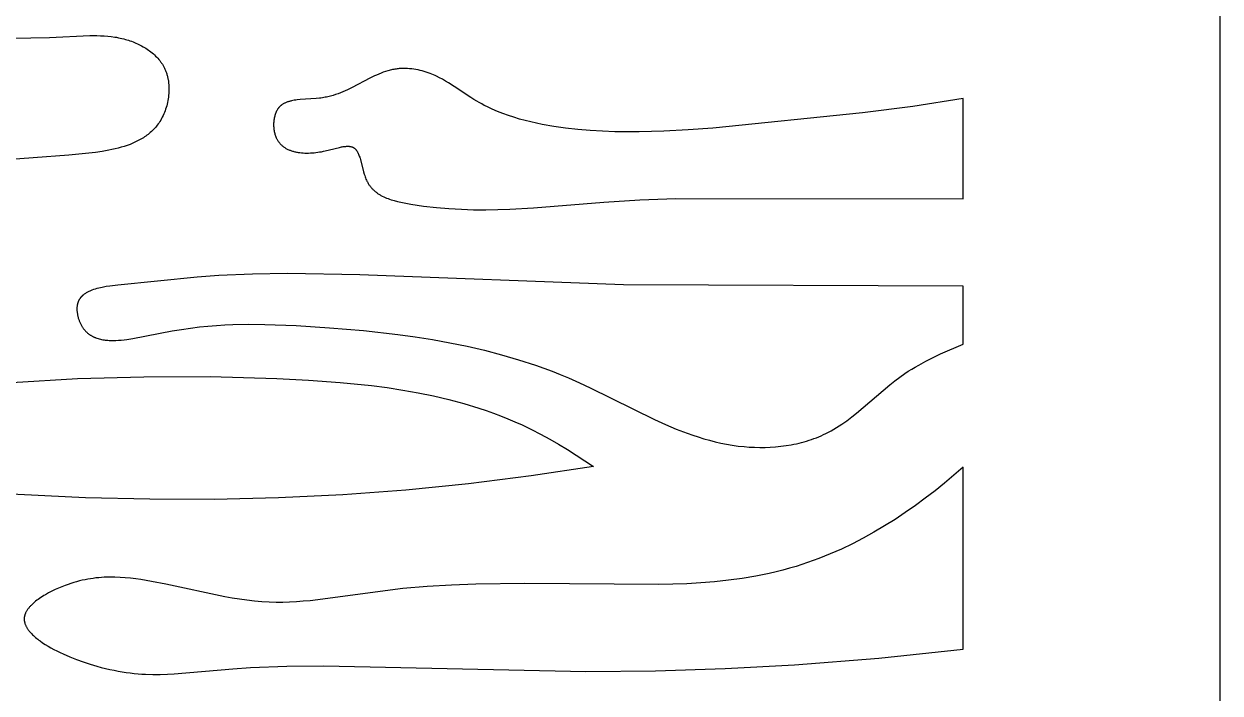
# Model space of a CAD drawing. Header units: millimetres. Extents: x 735 to 1140, y 263 to 1308.
# Drawn here: x 907.6 to 1140.3, y 525.6 to 655.9 of the extents above; entities that cross this region are included whole.
import ezdxf

# ---------------------------------------------------------------- set-up
doc = ezdxf.new("R2010")
doc.units = ezdxf.units.MM
doc.layers.add('DEFAULT_LAYER', color=1, linetype='Continuous', true_color=0xff0000)

msp = doc.modelspace()

# ---------------------------------------------------------------- linework, layer by layer
at = {"layer": 'DEFAULT_LAYER'}
for p, q in [((1140.35, 262.59), (1140.35, 1308.34)), ((901.67, 653.11), (908.93, 653.12)), ((908.93, 653.12), (912.57, 653.21)), ((912.57, 653.21), (920.4, 653.58)), ((920.4, 653.58), (921.1, 653.59)), ((921.1, 653.59), (921.79, 653.59)), ((921.79, 653.59), (922.49, 653.57)), ((922.49, 653.57), (923.18, 653.53)), ((923.18, 653.53), (923.88, 653.48)), ((923.88, 653.48), (924.57, 653.41)), ((924.57, 653.41), (925.27, 653.31)), ((925.27, 653.31), (925.62, 653.25)), ((925.62, 653.25), (925.96, 653.18)), ((925.96, 653.18), (926.31, 653.11)), ((926.31, 653.11), (926.66, 653.03)), ((926.66, 653.03), (927, 652.95)), ((927, 652.95), (927.35, 652.85)), ((927.35, 652.85), (927.64, 652.76)), ((927.64, 652.76), (927.93, 652.67)), ((927.93, 652.67), (928.22, 652.57)), ((928.22, 652.57), (928.52, 652.47)), ((928.52, 652.47), (928.81, 652.36)), ((928.81, 652.36), (929.09, 652.24)), ((929.09, 652.24), (929.38, 652.12)), ((929.38, 652.12), (929.66, 652)), ((929.66, 652), (929.94, 651.86)), ((929.94, 651.86), (930.22, 651.72)), ((930.22, 651.72), (930.49, 651.58)), ((930.49, 651.58), (930.77, 651.43)), ((930.77, 651.43), (931.03, 651.27)), ((931.03, 651.27), (931.29, 651.11)), ((931.29, 651.11), (931.55, 650.94)), ((931.55, 650.94), (931.81, 650.77)), ((931.81, 650.77), (932.05, 650.59)), ((932.05, 650.59), (932.3, 650.41)), ((932.3, 650.41), (932.53, 650.22)), ((932.53, 650.22), (932.77, 650.02)), ((932.77, 650.02), (932.99, 649.82)), ((932.99, 649.82), (933.21, 649.61)), ((933.21, 649.61), (933.42, 649.4)), ((933.42, 649.4), (933.62, 649.18)), ((933.62, 649.18), (933.82, 648.95)), ((933.82, 648.95), (934, 648.72)), ((934, 648.72), (934.18, 648.48)), ((934.18, 648.48), (934.27, 648.36)), ((934.27, 648.36), (934.36, 648.24)), ((934.36, 648.24), (934.44, 648.12)), ((934.44, 648.12), (934.52, 647.99)), ((934.52, 647.99), (934.59, 647.87)), ((934.59, 647.87), (934.67, 647.74)), ((934.67, 647.74), (934.74, 647.61)), ((934.74, 647.61), (934.81, 647.48)), ((934.81, 647.48), (934.88, 647.35)), ((934.88, 647.35), (934.95, 647.22)), ((934.95, 647.22), (935.02, 647.07)), ((980.24, 647.11), (980, 647.08)), ((980.43, 647.13), (980.24, 647.11)), ((980.63, 647.15), (980.43, 647.13)), ((980.83, 647.16), (980.63, 647.15)), ((981.03, 647.17), (980.83, 647.16)), ((981.43, 647.18), (981.03, 647.17)), ((981.83, 647.18), (981.43, 647.18)), ((982.24, 647.16), (981.83, 647.18)), ((982.64, 647.13), (982.24, 647.16)), ((983.05, 647.09), (982.64, 647.13)), ((983.46, 647.04), (983.05, 647.09)), ((935.02, 647.07), (935.08, 646.92)), ((935.08, 646.92), (935.14, 646.77)), ((935.14, 646.77), (935.2, 646.62)), ((935.2, 646.62), (935.26, 646.46)), ((935.26, 646.46), (935.32, 646.31)), ((935.32, 646.31), (935.37, 646.15)), ((935.37, 646.15), (935.41, 645.99)), ((935.41, 645.99), (935.46, 645.83)), ((935.46, 645.83), (935.5, 645.67)), ((935.5, 645.67), (935.54, 645.51)), ((935.54, 645.51), (935.58, 645.35)), ((935.58, 645.35), (935.61, 645.18)), ((935.61, 645.18), (935.64, 645.02)), ((935.64, 645.02), (935.7, 644.69)), ((974.92, 645.3), (971.46, 643.48)), ((975.78, 645.72), (974.92, 645.3)), ((976.21, 645.91), (975.78, 645.72)), ((976.64, 646.1), (976.21, 645.91)), ((977.08, 646.28), (976.64, 646.1)), ((977.52, 646.45), (977.08, 646.28)), ((977.96, 646.6), (977.52, 646.45)), ((978.4, 646.73), (977.96, 646.6)), ((978.63, 646.8), (978.4, 646.73)), ((978.85, 646.86), (978.63, 646.8)), ((979.08, 646.91), (978.85, 646.86)), ((979.31, 646.96), (979.08, 646.91)), ((979.54, 647), (979.31, 646.96)), ((979.77, 647.04), (979.54, 647)), ((980, 647.08), (979.77, 647.04)), ((983.87, 646.97), (983.46, 647.04)), ((984.27, 646.89), (983.87, 646.97)), ((984.68, 646.8), (984.27, 646.89)), ((985.08, 646.7), (984.68, 646.8)), ((985.48, 646.59), (985.08, 646.7)), ((985.88, 646.47), (985.48, 646.59)), ((986.27, 646.33), (985.88, 646.47)), ((986.66, 646.19), (986.27, 646.33)), ((986.97, 646.07), (986.66, 646.19)), ((987.27, 645.94), (986.97, 646.07)), ((987.58, 645.81), (987.27, 645.94)), ((987.88, 645.67), (987.58, 645.81)), ((988.47, 645.38), (987.88, 645.67)), ((989.05, 645.07), (988.47, 645.38)), ((989.62, 644.74), (989.05, 645.07)), ((935.7, 644.69), (935.74, 644.35)), ((935.74, 644.35), (935.77, 644.01)), ((935.77, 644.01), (935.79, 643.67)), ((935.79, 642.64), (935.77, 642.3)), ((935.79, 643.67), (935.8, 643.33)), ((935.8, 642.99), (935.79, 642.64)), ((935.8, 643.33), (935.8, 642.99)), ((969.18, 642.44), (968.71, 642.26)), ((969.65, 642.64), (969.18, 642.44)), ((970.11, 642.84), (969.65, 642.64)), ((970.56, 643.04), (970.11, 642.84)), ((971.46, 643.48), (970.56, 643.04)), ((990.18, 644.4), (989.62, 644.74)), ((991.29, 643.7), (990.18, 644.4)), ((994.58, 641.51), (991.29, 643.7)), ((935.45, 640.26), (935.36, 639.92)), ((935.52, 640.59), (935.45, 640.26)), ((935.59, 640.93), (935.52, 640.59)), ((935.65, 641.27), (935.59, 640.93)), ((935.7, 641.61), (935.65, 641.27)), ((935.74, 641.96), (935.7, 641.61)), ((935.77, 642.3), (935.74, 641.96)), ((957.84, 640.15), (957.74, 640.08)), ((957.95, 640.22), (957.84, 640.15)), ((958.05, 640.29), (957.95, 640.22)), ((958.16, 640.35), (958.05, 640.29)), ((958.27, 640.41), (958.16, 640.35)), ((958.38, 640.46), (958.27, 640.41)), ((958.5, 640.52), (958.38, 640.46)), ((958.62, 640.57), (958.5, 640.52)), ((958.74, 640.61), (958.62, 640.57)), ((958.86, 640.66), (958.74, 640.61)), ((958.98, 640.7), (958.86, 640.66)), ((959.11, 640.74), (958.98, 640.7)), ((959.24, 640.78), (959.11, 640.74)), ((959.37, 640.81), (959.24, 640.78)), ((959.5, 640.85), (959.37, 640.81)), ((959.63, 640.88), (959.5, 640.85)), ((959.9, 640.94), (959.63, 640.88)), ((960.18, 640.99), (959.9, 640.94)), ((960.47, 641.03), (960.18, 640.99)), ((960.76, 641.07), (960.47, 641.03)), ((961.35, 641.13), (960.76, 641.07)), ((964.46, 641.33), (961.35, 641.13)), ((965.08, 641.4), (964.46, 641.33)), ((965.39, 641.43), (965.08, 641.4)), ((965.69, 641.48), (965.39, 641.43)), ((965.96, 641.52), (965.69, 641.48)), ((966.22, 641.57), (965.96, 641.52)), ((966.48, 641.62), (966.22, 641.57)), ((966.73, 641.67), (966.48, 641.62)), ((967.24, 641.8), (966.73, 641.67)), ((967.74, 641.94), (967.24, 641.8)), ((968.23, 642.1), (967.74, 641.94)), ((968.71, 642.26), (968.23, 642.1)), ((995.14, 641.16), (994.58, 641.51)), ((995.7, 640.82), (995.14, 641.16)), ((996.18, 640.54), (995.7, 640.82)), ((996.68, 640.27), (996.18, 640.54)), ((997.17, 640), (996.68, 640.27)), ((1090.35, 641.34), (1080.59, 639.81)), ((1090.35, 621.82), (1090.35, 641.34)), ((934.66, 638.02), (934.51, 637.72)), ((934.8, 638.32), (934.66, 638.02)), ((934.93, 638.63), (934.8, 638.32)), ((935.05, 638.95), (934.93, 638.63)), ((935.16, 639.27), (935.05, 638.95)), ((935.26, 639.59), (935.16, 639.27)), ((935.36, 639.92), (935.26, 639.59)), ((956.38, 637.9), (956.33, 637.72)), ((956.43, 638.09), (956.38, 637.9)), ((956.46, 638.18), (956.43, 638.09)), ((956.49, 638.27), (956.46, 638.18)), ((956.52, 638.36), (956.49, 638.27)), ((956.55, 638.44), (956.52, 638.36)), ((956.58, 638.53), (956.55, 638.44)), ((956.62, 638.61), (956.58, 638.53)), ((956.65, 638.7), (956.62, 638.61)), ((956.69, 638.78), (956.65, 638.7)), ((956.73, 638.86), (956.69, 638.78)), ((956.77, 638.94), (956.73, 638.86)), ((956.81, 639.02), (956.77, 638.94)), ((956.86, 639.09), (956.81, 639.02)), ((956.9, 639.17), (956.86, 639.09)), ((956.95, 639.24), (956.9, 639.17)), ((956.99, 639.31), (956.95, 639.24)), ((957.04, 639.38), (956.99, 639.31)), ((957.08, 639.43), (957.04, 639.38)), ((957.12, 639.48), (957.08, 639.43)), ((957.16, 639.53), (957.12, 639.48)), ((957.2, 639.58), (957.16, 639.53)), ((957.24, 639.62), (957.2, 639.58)), ((957.28, 639.67), (957.24, 639.62)), ((957.33, 639.72), (957.28, 639.67)), ((957.37, 639.76), (957.33, 639.72)), ((957.41, 639.8), (957.37, 639.76)), ((957.46, 639.85), (957.41, 639.8)), ((957.5, 639.89), (957.46, 639.85)), ((957.55, 639.93), (957.5, 639.89)), ((957.6, 639.97), (957.55, 639.93)), ((957.64, 640.01), (957.6, 639.97)), ((957.69, 640.04), (957.64, 640.01)), ((957.74, 640.08), (957.69, 640.04)), ((997.68, 639.75), (997.17, 640)), ((998.7, 639.27), (997.68, 639.75)), ((999.73, 638.82), (998.7, 639.27)), ((1000.78, 638.41), (999.73, 638.82)), ((1001.85, 638.02), (1000.78, 638.41)), ((1002.93, 637.67), (1001.85, 638.02)), ((1070.79, 638.56), (1041.61, 635.59)), ((1080.59, 639.81), (1070.79, 638.56)), ((932.99, 635.5), (932.79, 635.29)), ((933.17, 635.71), (932.99, 635.5)), ((933.36, 635.93), (933.17, 635.71)), ((933.53, 636.15), (933.36, 635.93)), ((933.7, 636.38), (933.53, 636.15)), ((933.87, 636.62), (933.7, 636.38)), ((934.03, 636.87), (933.87, 636.62)), ((934.2, 637.14), (934.03, 636.87)), ((934.36, 637.43), (934.2, 637.14)), ((934.51, 637.72), (934.36, 637.43)), ((956.19, 636.74), (956.18, 636.54)), ((956.18, 636.54), (956.18, 636.34)), ((956.18, 636.34), (956.18, 636.14)), ((956.18, 636.14), (956.18, 635.93)), ((956.18, 635.93), (956.19, 635.73)), ((956.21, 636.94), (956.19, 636.74)), ((956.19, 635.73), (956.21, 635.53)), ((956.23, 637.14), (956.21, 636.94)), ((956.21, 635.53), (956.23, 635.33)), ((956.26, 637.33), (956.23, 637.14)), ((956.29, 637.53), (956.26, 637.33)), ((956.33, 637.72), (956.29, 637.53)), ((1004.02, 637.34), (1002.93, 637.67)), ((1005.12, 637.04), (1004.02, 637.34)), ((1006.22, 636.77), (1005.12, 637.04)), ((1007.34, 636.52), (1006.22, 636.77)), ((1008.46, 636.29), (1007.34, 636.52)), ((1010.72, 635.9), (1008.46, 636.29)), ((1012.99, 635.58), (1010.72, 635.9)), ((1015.39, 635.31), (1012.99, 635.58)), ((1041.61, 635.59), (1036.86, 635.23)), ((929.84, 633.13), (929.58, 633)), ((930.09, 633.26), (929.84, 633.13)), ((930.34, 633.4), (930.09, 633.26)), ((930.59, 633.55), (930.34, 633.4)), ((930.83, 633.7), (930.59, 633.55)), ((931.07, 633.85), (930.83, 633.7)), ((931.3, 634.02), (931.07, 633.85)), ((931.53, 634.18), (931.3, 634.02)), ((931.75, 634.35), (931.53, 634.18)), ((931.97, 634.53), (931.75, 634.35)), ((932.18, 634.71), (931.97, 634.53)), ((932.39, 634.9), (932.18, 634.71)), ((932.59, 635.09), (932.39, 634.9)), ((932.79, 635.29), (932.59, 635.09)), ((956.23, 635.33), (956.26, 635.13)), ((956.26, 635.13), (956.3, 634.94)), ((956.3, 634.94), (956.34, 634.74)), ((956.34, 634.74), (956.38, 634.55)), ((956.38, 634.55), (956.44, 634.36)), ((956.44, 634.36), (956.49, 634.18)), ((956.49, 634.18), (956.53, 634.09)), ((956.53, 634.09), (956.56, 634)), ((956.56, 634), (956.59, 633.91)), ((956.59, 633.91), (956.63, 633.82)), ((956.63, 633.82), (956.66, 633.73)), ((956.66, 633.73), (956.7, 633.65)), ((956.7, 633.65), (956.74, 633.57)), ((956.74, 633.57), (956.78, 633.48)), ((956.78, 633.48), (956.85, 633.35)), ((956.85, 633.35), (956.93, 633.22)), ((956.93, 633.22), (957, 633.09)), ((1017.78, 635.1), (1015.39, 635.31)), ((1020.17, 634.95), (1017.78, 635.1)), ((1022.56, 634.86), (1020.17, 634.95)), ((1024.94, 634.82), (1022.56, 634.86)), ((1027.33, 634.82), (1024.94, 634.82)), ((1032.09, 634.96), (1027.33, 634.82)), ((1036.86, 635.23), (1032.09, 634.96)), ((921.54, 630.85), (918.94, 630.55)), ((922.83, 631.04), (921.54, 630.85)), ((924.09, 631.26), (922.83, 631.04)), ((924.71, 631.39), (924.09, 631.26)), ((925.32, 631.52), (924.71, 631.39)), ((925.93, 631.67), (925.32, 631.52)), ((926.52, 631.84), (925.93, 631.67)), ((927.1, 632.01), (926.52, 631.84)), ((927.68, 632.2), (927.1, 632.01)), ((928.24, 632.41), (927.68, 632.2)), ((928.78, 632.63), (928.24, 632.41)), ((929.05, 632.75), (928.78, 632.63)), ((929.32, 632.87), (929.05, 632.75)), ((929.58, 633), (929.32, 632.87)), ((957, 633.09), (957.09, 632.97)), ((957.09, 632.97), (957.17, 632.85)), ((957.17, 632.85), (957.26, 632.74)), ((957.26, 632.74), (957.35, 632.63)), ((957.35, 632.63), (957.45, 632.52)), ((957.45, 632.52), (957.55, 632.41)), ((957.55, 632.41), (957.65, 632.31)), ((957.65, 632.31), (957.76, 632.22)), ((957.76, 632.22), (957.86, 632.12)), ((957.86, 632.12), (957.98, 632.03)), ((957.98, 632.03), (958.09, 631.94)), ((958.09, 631.94), (958.21, 631.86)), ((958.21, 631.86), (958.33, 631.78)), ((958.33, 631.78), (958.45, 631.7)), ((958.45, 631.7), (958.58, 631.63)), ((958.58, 631.63), (958.71, 631.56)), ((958.71, 631.56), (958.84, 631.49)), ((958.84, 631.49), (958.97, 631.42)), ((958.97, 631.42), (959.11, 631.36)), ((959.11, 631.36), (959.25, 631.3)), ((959.25, 631.3), (959.39, 631.25)), ((959.39, 631.25), (959.54, 631.19)), ((959.54, 631.19), (959.68, 631.14)), ((959.68, 631.14), (959.83, 631.1)), ((959.83, 631.1), (959.98, 631.05)), ((959.98, 631.05), (960.13, 631.01)), ((960.13, 631.01), (960.29, 630.97)), ((960.29, 630.97), (960.44, 630.94)), ((960.44, 630.94), (960.6, 630.9)), ((960.6, 630.9), (960.76, 630.87)), ((960.76, 630.87), (960.92, 630.85)), ((960.92, 630.85), (961.25, 630.8)), ((961.25, 630.8), (961.58, 630.76)), ((964.04, 630.78), (964.4, 630.82)), ((964.4, 630.82), (964.76, 630.86)), ((964.76, 630.86), (965.13, 630.92)), ((965.13, 630.92), (965.49, 630.98)), ((965.49, 630.98), (965.85, 631.05)), ((965.85, 631.05), (966.22, 631.12)), ((966.22, 631.12), (967.03, 631.32)), ((967.03, 631.32), (968.98, 631.82)), ((968.98, 631.82), (969.35, 631.9)), ((969.35, 631.9), (969.52, 631.93)), ((969.52, 631.93), (969.7, 631.96)), ((969.7, 631.96), (969.87, 631.99)), ((969.87, 631.99), (970.04, 632.01)), ((970.04, 632.01), (970.2, 632.02)), ((970.2, 632.02), (970.36, 632.03)), ((970.36, 632.03), (970.44, 632.04)), ((970.44, 632.04), (970.52, 632.04)), ((970.52, 632.04), (970.59, 632.04)), ((970.59, 632.04), (970.67, 632.04)), ((970.67, 632.04), (970.74, 632.04)), ((970.74, 632.04), (970.82, 632.03)), ((970.82, 632.03), (970.89, 632.03)), ((970.89, 632.03), (970.96, 632.02)), ((970.96, 632.02), (971.03, 632.01)), ((971.03, 632.01), (971.1, 632)), ((971.1, 632), (971.17, 631.99)), ((971.17, 631.99), (971.23, 631.97)), ((971.23, 631.97), (971.3, 631.95)), ((971.3, 631.95), (971.36, 631.94)), ((971.36, 631.94), (971.39, 631.93)), ((971.39, 631.93), (971.42, 631.92)), ((971.42, 631.92), (971.45, 631.9)), ((971.45, 631.9), (971.49, 631.89)), ((971.49, 631.89), (971.52, 631.88)), ((971.52, 631.88), (971.55, 631.87)), ((971.55, 631.87), (971.58, 631.85)), ((971.58, 631.85), (971.6, 631.84)), ((971.6, 631.84), (971.63, 631.83)), ((971.63, 631.83), (971.66, 631.81)), ((971.66, 631.81), (971.69, 631.8)), ((971.69, 631.8), (971.72, 631.78)), ((971.72, 631.78), (971.75, 631.76)), ((971.75, 631.76), (971.79, 631.74)), ((971.79, 631.74), (971.82, 631.71)), ((971.82, 631.71), (971.86, 631.69)), ((971.86, 631.69), (971.89, 631.66)), ((971.89, 631.66), (971.92, 631.64)), ((971.92, 631.64), (971.95, 631.61)), ((971.95, 631.61), (971.98, 631.58)), ((971.98, 631.58), (972.02, 631.56)), ((972.02, 631.56), (972.05, 631.53)), ((972.05, 631.53), (972.08, 631.5)), ((972.08, 631.5), (972.11, 631.47)), ((972.11, 631.47), (972.14, 631.43)), ((972.14, 631.43), (972.16, 631.4)), ((972.16, 631.4), (972.19, 631.37)), ((972.19, 631.37), (972.22, 631.33)), ((972.22, 631.33), (972.25, 631.3)), ((972.25, 631.3), (972.27, 631.26)), ((972.27, 631.26), (972.33, 631.19)), ((972.33, 631.19), (972.38, 631.12)), ((972.38, 631.12), (972.43, 631.04)), ((972.43, 631.04), (972.47, 630.95)), ((972.47, 630.95), (972.52, 630.87)), ((972.52, 630.87), (972.57, 630.78)), ((916.34, 630.31), (897.78, 628.9)), ((918.94, 630.55), (916.34, 630.31)), ((961.58, 630.76), (961.92, 630.74)), ((961.92, 630.74), (962.26, 630.72)), ((962.26, 630.72), (962.61, 630.71)), ((962.61, 630.71), (962.96, 630.72)), ((962.96, 630.72), (963.32, 630.73)), ((963.32, 630.73), (963.68, 630.75)), ((963.68, 630.75), (964.04, 630.78)), ((972.57, 630.78), (972.61, 630.7)), ((972.61, 630.7), (972.65, 630.6)), ((972.65, 630.6), (972.69, 630.51)), ((972.69, 630.51), (972.77, 630.32)), ((972.77, 630.32), (972.85, 630.11)), ((972.85, 630.11), (972.92, 629.91)), ((972.92, 629.91), (972.99, 629.69)), ((972.99, 629.69), (973.05, 629.47)), ((973.05, 629.47), (973.68, 627.07)), ((973.68, 627.07), (973.82, 626.59)), ((973.82, 626.59), (973.89, 626.35)), ((973.89, 626.35), (973.97, 626.11)), ((973.97, 626.11), (974.05, 625.89)), ((974.05, 625.89), (974.14, 625.66)), ((974.14, 625.66), (974.24, 625.44)), ((974.24, 625.44), (974.29, 625.33)), ((974.29, 625.33), (974.34, 625.23)), ((974.34, 625.23), (974.41, 625.09)), ((974.41, 625.09), (974.49, 624.95)), ((974.49, 624.95), (974.56, 624.81)), ((974.56, 624.81), (974.65, 624.68)), ((974.65, 624.68), (974.73, 624.55)), ((974.73, 624.55), (974.82, 624.43)), ((974.82, 624.43), (974.9, 624.31)), ((974.9, 624.31), (975, 624.19)), ((975, 624.19), (975.09, 624.07)), ((975.09, 624.07), (975.19, 623.95)), ((975.19, 623.95), (975.29, 623.84)), ((975.29, 623.84), (975.39, 623.73)), ((975.39, 623.73), (975.49, 623.63)), ((975.49, 623.63), (975.6, 623.53)), ((975.6, 623.53), (975.71, 623.43)), ((975.71, 623.43), (975.82, 623.33)), ((975.82, 623.33), (975.93, 623.23)), ((975.93, 623.23), (976.05, 623.14)), ((976.05, 623.14), (976.17, 623.05)), ((976.17, 623.05), (976.29, 622.96)), ((976.29, 622.96), (976.41, 622.87)), ((976.41, 622.87), (976.53, 622.79)), ((976.53, 622.79), (976.66, 622.71)), ((976.66, 622.71), (976.79, 622.63)), ((976.79, 622.63), (976.92, 622.55)), ((976.92, 622.55), (977.05, 622.48)), ((977.05, 622.48), (977.32, 622.34)), ((977.32, 622.34), (977.59, 622.2)), ((977.59, 622.2), (977.87, 622.07)), ((977.87, 622.07), (978.15, 621.95)), ((978.15, 621.95), (978.45, 621.84)), ((978.45, 621.84), (978.74, 621.73)), ((978.74, 621.73), (979.04, 621.63)), ((979.04, 621.63), (979.35, 621.54)), ((979.35, 621.54), (979.66, 621.45)), ((1020.46, 621.17), (1027.41, 621.58)), ((1027.41, 621.58), (1034.42, 621.84)), ((1034.42, 621.84), (1090.35, 621.82)), ((979.66, 621.45), (980.28, 621.28)), ((980.28, 621.28), (980.92, 621.14)), ((980.92, 621.14), (981.56, 621)), ((981.56, 621), (982.86, 620.77)), ((982.86, 620.77), (985.37, 620.4)), ((985.37, 620.4), (987.85, 620.11)), ((987.85, 620.11), (990.29, 619.9)), ((990.29, 619.9), (992.71, 619.76)), ((992.71, 619.76), (995.1, 619.69)), ((995.1, 619.69), (997.46, 619.68)), ((997.46, 619.68), (999.81, 619.71)), ((999.81, 619.71), (1002.13, 619.79)), ((1002.13, 619.79), (1006.74, 620.06)), ((1006.74, 620.06), (1020.46, 621.17)), ((941.32, 606.57), (925.83, 605.01)), ((945.5, 606.87), (941.32, 606.57)), ((952.09, 607.16), (945.5, 606.87)), ((958.89, 607.25), (952.09, 607.16)), ((972.94, 606.98), (958.89, 607.25)), ((1024.28, 605.06), (972.94, 606.98)), ((918.9, 602.87), (918.85, 602.82)), ((918.95, 602.91), (918.9, 602.87)), ((919, 602.96), (918.95, 602.91)), ((919.06, 603.01), (919, 602.96)), ((919.11, 603.05), (919.06, 603.01)), ((919.22, 603.14), (919.11, 603.05)), ((919.33, 603.23), (919.22, 603.14)), ((919.45, 603.31), (919.33, 603.23)), ((919.57, 603.39), (919.45, 603.31)), ((919.7, 603.47), (919.57, 603.39)), ((919.83, 603.54), (919.7, 603.47)), ((919.96, 603.62), (919.83, 603.54)), ((920.1, 603.69), (919.96, 603.62)), ((920.24, 603.75), (920.1, 603.69)), ((920.38, 603.82), (920.24, 603.75)), ((920.52, 603.88), (920.38, 603.82)), ((920.67, 603.94), (920.52, 603.88)), ((920.82, 604), (920.67, 603.94)), ((921.13, 604.12), (920.82, 604)), ((921.46, 604.22), (921.13, 604.12)), ((921.79, 604.32), (921.46, 604.22)), ((922.13, 604.41), (921.79, 604.32)), ((922.48, 604.49), (922.13, 604.41)), ((922.83, 604.56), (922.48, 604.49)), ((923.56, 604.7), (922.83, 604.56)), ((924.31, 604.82), (923.56, 604.7)), ((925.83, 605.01), (924.31, 604.82)), ((1090.35, 604.79), (1024.28, 605.06)), ((1090.35, 593.5), (1090.35, 604.79)), ((917.91, 600.71), (917.9, 600.58)), ((917.9, 600.58), (917.9, 600.44)), ((917.92, 600.85), (917.91, 600.71)), ((917.94, 600.98), (917.92, 600.85)), ((917.96, 601.1), (917.94, 600.98)), ((917.97, 601.17), (917.96, 601.1)), ((917.98, 601.23), (917.97, 601.17)), ((918, 601.29), (917.98, 601.23)), ((918.01, 601.35), (918, 601.29)), ((918.03, 601.42), (918.01, 601.35)), ((918.05, 601.49), (918.03, 601.42)), ((918.07, 601.56), (918.05, 601.49)), ((918.09, 601.62), (918.07, 601.56)), ((918.12, 601.69), (918.09, 601.62)), ((918.14, 601.75), (918.12, 601.69)), ((918.17, 601.82), (918.14, 601.75)), ((918.19, 601.88), (918.17, 601.82)), ((918.22, 601.94), (918.19, 601.88)), ((918.25, 602), (918.22, 601.94)), ((918.28, 602.06), (918.25, 602)), ((918.32, 602.12), (918.28, 602.06)), ((918.35, 602.18), (918.32, 602.12)), ((918.39, 602.24), (918.35, 602.18)), ((918.42, 602.29), (918.39, 602.24)), ((918.46, 602.35), (918.42, 602.29)), ((918.5, 602.41), (918.46, 602.35)), ((918.54, 602.46), (918.5, 602.41)), ((918.58, 602.51), (918.54, 602.46)), ((918.62, 602.57), (918.58, 602.51)), ((918.67, 602.62), (918.62, 602.57)), ((918.71, 602.67), (918.67, 602.62)), ((918.76, 602.72), (918.71, 602.67)), ((918.81, 602.77), (918.76, 602.72)), ((918.85, 602.82), (918.81, 602.77)), ((917.9, 600.44), (917.9, 600.3)), ((917.9, 600.3), (917.9, 600.16)), ((917.9, 600.16), (917.91, 600.02)), ((917.91, 600.02), (917.92, 599.88)), ((917.92, 599.88), (917.94, 599.74)), ((917.94, 599.74), (917.96, 599.6)), ((917.96, 599.6), (917.98, 599.45)), ((917.98, 599.45), (918, 599.31)), ((918, 599.31), (918.03, 599.17)), ((918.03, 599.17), (918.06, 599.02)), ((918.06, 599.02), (918.1, 598.88)), ((918.1, 598.88), (918.13, 598.74)), ((918.13, 598.74), (918.17, 598.59)), ((918.17, 598.59), (918.22, 598.45)), ((918.22, 598.45), (918.26, 598.31)), ((918.26, 598.31), (918.31, 598.17)), ((918.31, 598.17), (918.36, 598.03)), ((918.36, 598.03), (918.42, 597.9)), ((918.42, 597.9), (918.47, 597.76)), ((918.47, 597.76), (918.53, 597.63)), ((918.53, 597.63), (918.59, 597.5)), ((918.59, 597.5), (918.66, 597.37)), ((918.66, 597.37), (918.72, 597.25)), ((918.72, 597.25), (918.79, 597.12)), ((918.79, 597.12), (918.86, 597)), ((918.86, 597), (918.92, 596.9)), ((918.92, 596.9), (918.99, 596.8)), ((918.99, 596.8), (919.06, 596.7)), ((919.06, 596.7), (919.12, 596.6)), ((919.12, 596.6), (919.19, 596.5)), ((919.19, 596.5), (919.27, 596.41)), ((919.27, 596.41), (919.34, 596.32)), ((919.34, 596.32), (919.41, 596.23)), ((919.41, 596.23), (919.49, 596.15)), ((919.49, 596.15), (919.57, 596.06)), ((919.57, 596.06), (919.64, 595.98)), ((919.64, 595.98), (919.72, 595.9)), ((919.72, 595.9), (919.81, 595.82)), ((928.77, 594.58), (936.43, 596.08)), ((936.43, 596.08), (938.24, 596.38)), ((938.24, 596.38), (940, 596.64)), ((940, 596.64), (941.72, 596.85)), ((941.72, 596.85), (943.4, 597.03)), ((943.4, 597.03), (945.05, 597.16)), ((945.05, 597.16), (946.67, 597.27)), ((946.67, 597.27), (948.26, 597.34)), ((948.26, 597.34), (951.38, 597.4)), ((951.38, 597.4), (954.46, 597.36)), ((954.46, 597.36), (960.57, 597.11)), ((960.57, 597.11), (967.04, 596.7)), ((967.04, 596.7), (973.65, 596.14)), ((973.65, 596.14), (980.36, 595.38)), ((919.81, 595.82), (919.89, 595.75)), ((919.89, 595.75), (919.97, 595.67)), ((919.97, 595.67), (920.06, 595.6)), ((920.06, 595.6), (920.14, 595.53)), ((920.14, 595.53), (920.23, 595.47)), ((920.23, 595.47), (920.32, 595.4)), ((920.32, 595.4), (920.41, 595.34)), ((920.41, 595.34), (920.5, 595.28)), ((920.5, 595.28), (920.6, 595.22)), ((920.6, 595.22), (920.69, 595.16)), ((920.69, 595.16), (920.79, 595.11)), ((920.79, 595.11), (920.88, 595.05)), ((920.88, 595.05), (920.98, 595)), ((920.98, 595), (921.08, 594.95)), ((921.08, 594.95), (921.18, 594.9)), ((921.18, 594.9), (921.28, 594.86)), ((921.28, 594.86), (921.38, 594.81)), ((921.38, 594.81), (921.49, 594.77)), ((921.49, 594.77), (921.59, 594.73)), ((921.59, 594.73), (921.8, 594.65)), ((921.8, 594.65), (922.02, 594.59)), ((922.02, 594.59), (922.24, 594.52)), ((922.24, 594.52), (922.47, 594.47)), ((922.47, 594.47), (922.7, 594.41)), ((922.7, 594.41), (922.93, 594.37)), ((922.93, 594.37), (923.17, 594.33)), ((923.17, 594.33), (923.41, 594.3)), ((923.41, 594.3), (923.65, 594.27)), ((923.65, 594.27), (923.9, 594.25)), ((923.9, 594.25), (924.15, 594.23)), ((924.15, 594.23), (924.4, 594.22)), ((924.4, 594.22), (924.65, 594.21)), ((924.65, 594.21), (924.91, 594.21)), ((924.91, 594.21), (925.44, 594.22)), ((925.44, 594.22), (925.97, 594.25)), ((925.97, 594.25), (926.52, 594.29)), ((926.52, 594.29), (927.07, 594.34)), ((927.07, 594.34), (927.63, 594.41)), ((927.63, 594.41), (928.77, 594.58)), ((980.36, 595.38), (983.73, 594.92)), ((983.73, 594.92), (987.11, 594.38)), ((987.11, 594.38), (990.49, 593.77)), ((990.49, 593.77), (993.85, 593.08)), ((993.85, 593.08), (997.21, 592.3)), ((997.21, 592.3), (1000.54, 591.43)), ((1000.54, 591.43), (1003.84, 590.46)), ((1084.53, 590.92), (1085.97, 591.6)), ((1085.97, 591.6), (1090.35, 593.5)), ((1003.84, 590.46), (1007.11, 589.39)), ((1007.11, 589.39), (1008.74, 588.82)), ((1080.35, 588.63), (1081.03, 589.04)), ((1081.03, 589.04), (1081.71, 589.44)), ((1081.71, 589.44), (1083.11, 590.2)), ((1083.11, 590.2), (1084.53, 590.92)), ((905.2, 586.03), (918.04, 586.79)), ((918.04, 586.79), (930.9, 587.17)), ((930.9, 587.17), (943.82, 587.18)), ((943.82, 587.18), (956.83, 586.81)), ((956.83, 586.81), (962.98, 586.5)), ((1008.74, 588.82), (1010.35, 588.21)), ((1010.35, 588.21), (1011.94, 587.58)), ((1011.94, 587.58), (1013.53, 586.92)), ((1013.53, 586.92), (1015.67, 585.97)), ((1077.06, 586.34), (1078.03, 587.07)), ((1078.03, 587.07), (1079.01, 587.77)), ((1079.01, 587.77), (1079.68, 588.21)), ((1079.68, 588.21), (1080.35, 588.63)), ((962.98, 586.5), (969.13, 586.06)), ((969.13, 586.06), (975.25, 585.43)), ((975.25, 585.43), (978.29, 585.03)), ((978.29, 585.03), (981.32, 584.56)), ((981.32, 584.56), (984.33, 584.03)), ((1015.67, 585.97), (1017.79, 584.98)), ((1017.79, 584.98), (1030.32, 578.82)), ((1069.61, 580.07), (1076.11, 585.58)), ((1076.11, 585.58), (1077.06, 586.34)), ((984.33, 584.03), (987.31, 583.42)), ((987.31, 583.42), (990.26, 582.72)), ((990.26, 582.72), (993.19, 581.94)), ((993.19, 581.94), (996.08, 581.06)), ((996.08, 581.06), (997.51, 580.58)), ((997.51, 580.58), (998.94, 580.07)), ((998.94, 580.07), (1000.35, 579.54)), ((1068.66, 579.32), (1069.61, 580.07)), ((1000.35, 579.54), (1001.75, 578.98)), ((1001.75, 578.98), (1003.14, 578.39)), ((1003.14, 578.39), (1004.52, 577.77)), ((1004.52, 577.77), (1006.33, 576.91)), ((1030.32, 578.82), (1032.41, 577.87)), ((1032.41, 577.87), (1034.52, 576.98)), ((1065.71, 577.26), (1066.22, 577.58)), ((1066.22, 577.58), (1066.72, 577.91)), ((1066.72, 577.91), (1067.7, 578.6)), ((1067.7, 578.6), (1068.66, 579.32)), ((1006.33, 576.91), (1008.12, 575.99)), ((1008.12, 575.99), (1009.89, 575.03)), ((1009.89, 575.03), (1011.64, 574.03)), ((1034.52, 576.98), (1036.65, 576.16)), ((1036.65, 576.16), (1037.72, 575.78)), ((1037.72, 575.78), (1038.8, 575.43)), ((1038.8, 575.43), (1039.89, 575.09)), ((1039.89, 575.09), (1040.98, 574.78)), ((1060.36, 574.78), (1060.84, 574.94)), ((1060.84, 574.94), (1061.32, 575.11)), ((1061.32, 575.11), (1061.79, 575.29)), ((1061.79, 575.29), (1062.26, 575.47)), ((1062.26, 575.47), (1062.72, 575.67)), ((1062.72, 575.67), (1063.17, 575.88)), ((1063.17, 575.88), (1063.63, 576.09)), ((1063.63, 576.09), (1064.16, 576.37)), ((1064.16, 576.37), (1064.68, 576.65)), ((1064.68, 576.65), (1065.2, 576.95)), ((1065.2, 576.95), (1065.71, 577.26)), ((1011.64, 574.03), (1013.37, 572.98)), ((1013.37, 572.98), (1015.07, 571.9)), ((1040.98, 574.78), (1042.08, 574.5)), ((1042.08, 574.5), (1043.18, 574.25)), ((1043.18, 574.25), (1044.3, 574.02)), ((1044.3, 574.02), (1045.43, 573.83)), ((1045.43, 573.83), (1046.56, 573.67)), ((1046.56, 573.67), (1047.71, 573.55)), ((1047.71, 573.55), (1048.72, 573.47)), ((1048.72, 573.47), (1049.74, 573.42)), ((1049.74, 573.42), (1050.77, 573.39)), ((1050.77, 573.39), (1051.8, 573.4)), ((1051.8, 573.4), (1052.82, 573.44)), ((1052.82, 573.44), (1053.85, 573.51)), ((1053.85, 573.51), (1054.88, 573.61)), ((1054.88, 573.61), (1055.9, 573.75)), ((1055.9, 573.75), (1056.91, 573.92)), ((1056.91, 573.92), (1057.41, 574.01)), ((1057.41, 574.01), (1057.91, 574.12)), ((1057.91, 574.12), (1058.41, 574.23)), ((1058.41, 574.23), (1058.9, 574.36)), ((1058.9, 574.36), (1059.39, 574.49)), ((1059.39, 574.49), (1059.88, 574.63)), ((1059.88, 574.63), (1060.36, 574.78)), ((1015.07, 571.9), (1016.75, 570.79)), ((1016.75, 570.79), (1018.41, 569.65)), ((1018.41, 569.65), (1006.27, 567.86)), ((1088.57, 567.98), (1086.74, 566.45)), ((1090.35, 569.54), (1088.57, 567.98)), ((1090.35, 534.08), (1090.35, 569.54)), ((919.56, 563.55), (855.3, 566.88)), ((994.1, 566.33), (981.89, 565.08)), ((1006.27, 567.86), (994.1, 566.33)), ((1086.74, 566.45), (1084.88, 564.95)), ((932.1, 563.3), (919.56, 563.55)), ((944.63, 563.28), (932.1, 563.3)), ((957.15, 563.55), (944.63, 563.28)), ((969.67, 564.15), (957.15, 563.55)), ((981.89, 565.08), (969.67, 564.15)), ((1082.99, 563.5), (1081.06, 562.08)), ((1084.88, 564.95), (1082.99, 563.5)), ((1081.06, 562.08), (1079.09, 560.7)), ((1077.09, 559.38), (1075.06, 558.11)), ((1079.09, 560.7), (1077.09, 559.38)), ((1073, 556.89), (1070.91, 555.73)), ((1075.06, 558.11), (1073, 556.89)), ((1068.79, 554.64), (1066.65, 553.61)), ((1070.91, 555.73), (1068.79, 554.64)), ((1062.28, 551.76), (1060.06, 550.96)), ((1064.48, 552.65), (1062.28, 551.76)), ((1066.65, 553.61), (1064.48, 552.65)), ((1055.24, 549.5), (1053.94, 549.17)), ((1056.54, 549.85), (1055.24, 549.5)), ((1057.83, 550.23), (1056.54, 549.85)), ((1058.95, 550.58), (1057.83, 550.23)), ((1060.06, 550.96), (1058.95, 550.58)), ((917.29, 547.09), (916.73, 546.92)), ((917.84, 547.25), (917.29, 547.09)), ((918.38, 547.39), (917.84, 547.25)), ((918.93, 547.52), (918.38, 547.39)), ((919.47, 547.63), (918.93, 547.52)), ((920, 547.74), (919.47, 547.63)), ((920.54, 547.83), (920, 547.74)), ((921.07, 547.9), (920.54, 547.83)), ((921.6, 547.97), (921.07, 547.9)), ((922.13, 548.02), (921.6, 547.97)), ((922.65, 548.07), (922.13, 548.02)), ((923.18, 548.1), (922.65, 548.07)), ((923.7, 548.12), (923.18, 548.1)), ((924.22, 548.13), (923.7, 548.12)), ((924.73, 548.14), (924.22, 548.13)), ((925.25, 548.13), (924.73, 548.14)), ((926.28, 548.09), (925.25, 548.13)), ((927.3, 548.02), (926.28, 548.09)), ((928.32, 547.92), (927.3, 548.02)), ((929.34, 547.8), (928.32, 547.92)), ((930.35, 547.66), (929.34, 547.8)), ((932.38, 547.31), (930.35, 547.66)), ((935.21, 546.76), (932.38, 547.31)), ((1039.28, 547.01), (1036.57, 546.85)), ((1041.98, 547.24), (1039.28, 547.01)), ((1044.67, 547.53), (1041.98, 547.24)), ((1047.34, 547.89), (1044.67, 547.53)), ((1050, 548.33), (1047.34, 547.89)), ((1051.31, 548.59), (1050, 548.33)), ((1052.63, 548.87), (1051.31, 548.59)), ((1053.94, 549.17), (1052.63, 548.87)), ((911.77, 544.72), (911.47, 544.55)), ((912.38, 545.07), (911.77, 544.72)), ((913.01, 545.39), (912.38, 545.07)), ((913.65, 545.7), (913.01, 545.39)), ((914.3, 546), (913.65, 545.7)), ((914.96, 546.27), (914.3, 546)), ((915.61, 546.53), (914.96, 546.27)), ((916.17, 546.73), (915.61, 546.53)), ((916.73, 546.92), (916.17, 546.73)), ((946.65, 544.31), (935.21, 546.76)), ((981.29, 545.9), (963.27, 543.55)), ((986.03, 546.31), (981.29, 545.9)), ((990.78, 546.59), (986.03, 546.31)), ((995.54, 546.77), (990.78, 546.59)), ((1005.07, 546.89), (995.54, 546.77)), ((1031.11, 546.67), (1005.07, 546.89)), ((1036.57, 546.85), (1031.11, 546.67)), ((908.77, 542.43), (908.68, 542.33)), ((908.86, 542.53), (908.77, 542.43)), ((908.96, 542.63), (908.86, 542.53)), ((909.17, 542.83), (908.96, 542.63)), ((909.38, 543.03), (909.17, 542.83)), ((909.61, 543.23), (909.38, 543.03)), ((909.85, 543.43), (909.61, 543.23)), ((910.1, 543.62), (909.85, 543.43)), ((910.36, 543.81), (910.1, 543.62)), ((910.62, 544), (910.36, 543.81)), ((910.9, 544.18), (910.62, 544)), ((911.18, 544.37), (910.9, 544.18)), ((911.47, 544.55), (911.18, 544.37)), ((948.09, 544.06), (946.65, 544.31)), ((949.54, 543.82), (948.09, 544.06)), ((950.98, 543.62), (949.54, 543.82)), ((952.42, 543.46), (950.98, 543.62)), ((953.87, 543.33), (952.42, 543.46)), ((955.31, 543.25), (953.87, 543.33)), ((956.64, 543.22), (955.31, 543.25)), ((957.97, 543.22), (956.64, 543.22)), ((959.29, 543.26), (957.97, 543.22)), ((960.62, 543.33), (959.29, 543.26)), ((961.94, 543.43), (960.62, 543.33)), ((963.27, 543.55), (961.94, 543.43)), ((907.65, 540.21), (907.64, 540.16)), ((907.64, 540.16), (907.64, 540.11)), ((907.64, 540.11), (907.64, 540.02)), ((907.64, 540.02), (907.64, 539.93)), ((907.66, 540.3), (907.65, 540.25)), ((907.65, 540.25), (907.65, 540.21)), ((907.67, 540.39), (907.66, 540.35)), ((907.66, 540.35), (907.66, 540.3)), ((907.68, 540.44), (907.67, 540.39)), ((907.69, 540.53), (907.68, 540.48)), ((907.68, 540.48), (907.68, 540.44)), ((907.7, 540.58), (907.69, 540.53)), ((907.73, 540.67), (907.7, 540.58)), ((907.75, 540.76), (907.73, 540.67)), ((907.77, 540.82), (907.75, 540.76)), ((907.79, 540.87), (907.77, 540.82)), ((907.8, 540.92), (907.79, 540.87)), ((907.82, 540.97), (907.8, 540.92)), ((907.84, 541.03), (907.82, 540.97)), ((907.87, 541.08), (907.84, 541.03)), ((907.91, 541.18), (907.87, 541.08)), ((907.96, 541.29), (907.91, 541.18)), ((908.02, 541.39), (907.96, 541.29)), ((908.07, 541.5), (908.02, 541.39)), ((908.14, 541.6), (908.07, 541.5)), ((908.2, 541.71), (908.14, 541.6)), ((908.27, 541.81), (908.2, 541.71)), ((908.35, 541.91), (908.27, 541.81)), ((908.43, 542.02), (908.35, 541.91)), ((908.51, 542.12), (908.43, 542.02)), ((908.59, 542.22), (908.51, 542.12)), ((908.68, 542.33), (908.59, 542.22)), ((907.64, 539.93), (907.65, 539.83)), ((907.65, 539.83), (907.65, 539.74)), ((907.65, 539.74), (907.66, 539.65)), ((907.66, 539.65), (907.68, 539.56)), ((907.68, 539.56), (907.69, 539.46)), ((907.69, 539.46), (907.71, 539.37)), ((907.71, 539.37), (907.73, 539.28)), ((907.73, 539.28), (907.76, 539.19)), ((907.76, 539.19), (907.79, 539.09)), ((907.79, 539.09), (907.82, 539)), ((907.82, 539), (907.85, 538.91)), ((907.85, 538.91), (907.89, 538.82)), ((907.89, 538.82), (907.93, 538.72)), ((907.93, 538.72), (907.97, 538.63)), ((907.97, 538.63), (908.02, 538.54)), ((908.02, 538.54), (908.07, 538.45)), ((908.07, 538.45), (908.12, 538.36)), ((908.12, 538.36), (908.17, 538.27)), ((908.17, 538.27), (908.23, 538.17)), ((908.23, 538.17), (908.29, 538.08)), ((908.29, 538.08), (908.35, 537.99)), ((908.35, 537.99), (908.41, 537.9)), ((908.41, 537.9), (908.48, 537.81)), ((908.48, 537.81), (908.55, 537.72)), ((908.55, 537.72), (908.62, 537.63)), ((908.62, 537.63), (908.77, 537.45)), ((908.77, 537.45), (908.93, 537.27)), ((908.93, 537.27), (909.1, 537.09)), ((909.1, 537.09), (909.27, 536.91)), ((909.27, 536.91), (909.46, 536.74)), ((909.46, 536.74), (909.65, 536.56)), ((909.65, 536.56), (909.86, 536.39)), ((909.86, 536.39), (910.07, 536.21)), ((910.07, 536.21), (910.28, 536.04)), ((910.28, 536.04), (910.51, 535.87)), ((910.51, 535.87), (910.74, 535.7)), ((910.74, 535.7), (911.23, 535.36)), ((911.23, 535.36), (911.74, 535.03)), ((911.74, 535.03), (912.27, 534.71)), ((912.27, 534.71), (912.83, 534.39)), ((912.83, 534.39), (913.4, 534.07)), ((913.4, 534.07), (914, 533.77)), ((914, 533.77), (914.61, 533.47)), ((914.61, 533.47), (915.23, 533.18)), ((915.23, 533.18), (916.51, 532.63)), ((1073.94, 532.36), (1090.35, 534.08)), ((916.51, 532.63), (917.82, 532.11)), ((917.82, 532.11), (919.14, 531.63)), ((919.14, 531.63), (920.47, 531.19)), ((920.47, 531.19), (921.77, 530.8)), ((921.77, 530.8), (922.63, 530.57)), ((951.68, 530.52), (958.73, 530.78)), ((958.73, 530.78), (965.95, 530.84)), ((965.95, 530.84), (1016.9, 529.73)), ((1044.01, 530.32), (1057.52, 531.07)), ((1057.52, 531.07), (1073.94, 532.36)), ((922.63, 530.57), (923.48, 530.36)), ((923.48, 530.36), (924.31, 530.16)), ((924.31, 530.16), (925.13, 529.99)), ((925.13, 529.99), (925.93, 529.84)), ((925.93, 529.84), (926.72, 529.7)), ((926.72, 529.7), (927.51, 529.58)), ((927.51, 529.58), (928.28, 529.48)), ((928.28, 529.48), (929.04, 529.4)), ((929.04, 529.4), (929.79, 529.33)), ((929.79, 529.33), (930.53, 529.27)), ((930.53, 529.27), (931.26, 529.23)), ((931.26, 529.23), (932.7, 529.18)), ((932.7, 529.18), (934.1, 529.18)), ((934.1, 529.18), (935.49, 529.21)), ((935.49, 529.21), (936.85, 529.28)), ((936.85, 529.28), (948.23, 530.3)), ((948.23, 530.3), (951.68, 530.52)), ((1016.9, 529.73), (1030.5, 529.88)), ((1030.5, 529.88), (1044.01, 530.32))]:
    msp.add_line(p, q, dxfattribs=at)

doc.saveas('drawing.dxf')
